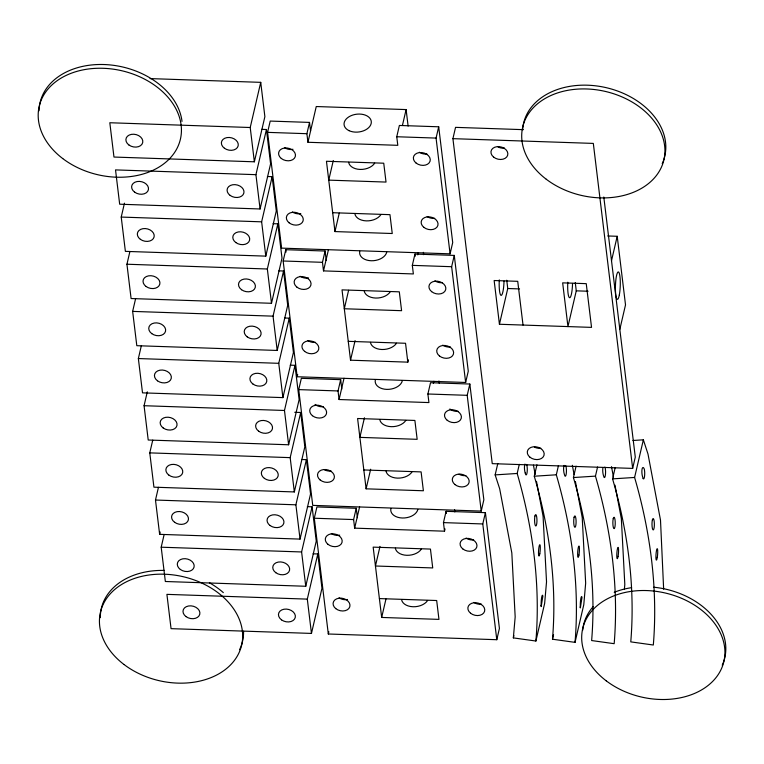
<?xml version="1.0" encoding="UTF-8"?>
<svg xmlns="http://www.w3.org/2000/svg" width="764" height="764" viewBox="0 0 764 764"><rect width="100%" height="100%" fill="white"/><g stroke="black" fill="none" stroke-linecap="round" stroke-linejoin="round"><path stroke-width="1.15" d="M536.49 481.349L543.07 516.101L546.527 581.834L544.646 603.407L535.889 641.034L513.351 637.892L515.175 616.901L511.823 552.964L499.666 488.731L495.148 474.893L497.803 463.49M535.889 641.034C540.606 584.813 532.9 527.494 517.171 473.47L519.3 464.34M575.416 481.521L582.216 517.429L585.663 583.161L583.782 604.735L575.034 642.362L552.496 639.22C557.08 584.527 549.583 528.774 534.284 476.22L536.939 464.818M575.034 642.362C579.742 586.141 572.045 528.822 556.316 474.797L558.436 465.668M624.408 589.025L624.809 584.489L621.352 518.756L614.991 485.159M663.649 589.216L660.497 520.083L647.996 454.045L643.355 439.825L632.917 440.494M267.381 176.513L272.146 176.675L276.291 210.979L265.786 256.131L125.382 251.366L121.228 217.072L124.465 203.176M273.092 223.68L277.848 223.842L282.002 258.137L271.497 303.289L131.093 298.533L126.939 264.229L129.909 251.499M278.803 270.838L283.559 271L287.713 305.304L277.208 350.456L136.804 345.691L132.649 311.397L135.61 298.657M284.514 317.996L289.269 318.158L293.424 352.462L282.909 397.614L142.515 392.849L138.36 358.555L141.321 345.815M290.215 365.163L294.98 365.326L299.135 399.62L288.62 444.772L148.216 440.016L144.071 405.713L147.299 391.827M294.742 412.283L300.691 412.484L304.836 446.787L294.331 491.94L153.927 487.174L149.773 452.88L152.743 440.14M301.637 459.489L306.393 459.651L310.547 493.945L300.042 539.097L159.638 534.342L155.484 500.038L158.454 487.308M250.22 127.512L109.815 122.746L113.97 157.05L254.364 161.806L250.22 127.512L260.725 82.35L150.069 78.596M159.638 534.342L160.173 532.021M307.348 506.647L312.104 506.809L316.258 541.113L305.753 586.265L165.349 581.499L161.194 547.205L164.155 534.466M254.364 161.806L264.879 116.653L260.725 82.35M255.93 174.669L115.526 169.904L119.671 204.208L260.075 208.973L255.93 174.669L266.435 129.517L261.67 129.355M309.525 122.412L306.899 133.7L307.94 142.276L397.796 145.322L396.755 136.746L399.381 125.458L438.698 126.795L452.708 242.551L450.082 253.839L281.601 248.128L267.581 132.363L270.208 121.075L309.525 122.412L310.566 130.988M260.075 208.973L270.59 163.811L266.435 129.517M265.786 256.131L261.632 221.827L272.146 176.675M271.497 303.289L267.343 268.995L277.848 223.842M307.94 142.276L316.258 106.53L406.114 109.577L408.11 126.07M325.092 251.031L322.465 262.319L323.506 270.895L413.362 273.942L412.321 265.366L414.957 254.078L454.265 255.415L468.275 371.17L465.648 382.468L297.167 376.748L283.157 260.992L285.784 249.704L325.092 251.031L326.238 260.486M277.208 350.456L273.054 316.153L283.559 271M282.909 397.614L278.764 363.32L289.269 318.158M333.295 160.526L328.74 180.132L386.021 182.071L383.738 163.209L326.457 161.261L334.966 231.578L392.247 233.517L389.965 214.655L332.684 212.707M288.62 444.772L284.475 410.478L294.98 365.326M297.167 376.748L297.693 374.494M323.506 270.895L328.463 249.599M334.966 231.578L339.254 213.127M340.668 379.66L338.041 390.948L339.073 399.524L428.929 402.571L427.897 393.995L430.524 382.707L469.831 384.034L483.851 499.799L481.224 511.087L312.734 505.376L298.724 389.611L301.35 378.323L340.668 379.66L341.804 389.105M294.331 491.94L290.177 457.636L300.691 412.484M300.042 539.097L295.888 504.803L306.393 459.651M348.604 290.301L344.306 308.752L401.597 310.69L399.305 291.829L342.024 289.881L350.533 360.197L407.823 362.146L408.358 359.834M305.753 586.265L301.599 551.961L312.104 506.809M402.494 125.143L406.114 109.577M339.073 399.524L344.029 378.228M350.533 360.197L355.098 340.601M356.234 508.28L353.608 519.568L354.649 528.144L444.505 531.19L443.464 522.614L446.09 511.326L485.407 512.663L499.417 628.419L496.791 639.707L328.31 633.996L314.291 518.231L316.917 506.943L356.234 508.28L357.38 517.725M307.309 599.119L166.905 594.363L171.06 628.657L311.464 633.423L307.309 599.119L317.814 553.967L313.059 553.804M311.464 633.423L321.969 588.27L317.814 553.967M364.438 417.774L359.873 437.371L417.163 439.319L414.881 420.448L357.59 418.51L366.109 488.826L423.39 490.765L421.107 471.904L363.826 469.956M450.082 253.839L436.072 138.083L438.698 126.795M328.31 633.996L328.835 631.732M417.803 254.87L418.319 252.655M354.649 528.144L359.605 506.847M366.109 488.826L370.664 469.22M603.799 197.026L635.285 457.111L632.659 468.399L492.255 463.643L452.918 138.656L455.545 127.359L523.369 129.66M380.014 546.394L375.449 566L432.73 567.938L430.447 549.077L373.166 547.129L381.675 617.446L438.956 619.384L436.674 600.523L379.393 598.584M465.648 382.468L451.639 266.703L454.265 255.415M433.369 383.499L433.885 381.274M381.675 617.446L385.973 598.995M481.224 511.087L467.205 395.322L469.831 384.034M444.505 531.19L445.03 528.936M575.273 282.565L576.266 290.836L567.948 326.581L562.657 282.852L586.246 283.654L591.537 327.384L499.436 324.261L507.754 288.515L506.752 280.235M496.791 639.707L482.781 523.951L485.407 512.663M513.351 637.892L513.885 635.61M611.515 260.744L617.207 236.286L607.686 235.971M597.582 466.995L595.452 476.125C611.181 530.149 618.888 587.468 614.17 643.689L591.632 640.547C596.216 585.854 588.729 530.101 573.43 477.548L576.085 466.145M619.824 329.351L625.515 304.884L617.207 236.286M552.496 639.22L553.556 634.655M643.355 439.825L634.597 477.452C650.326 531.477 658.024 588.796 653.316 645.017L630.768 641.875C635.361 587.182 627.865 531.429 612.566 478.875L615.221 467.472M495.148 474.893L517.171 473.47M534.284 476.22L556.316 474.797M573.43 477.548L595.452 476.125M612.566 478.875L634.597 477.452M267.581 132.363L306.899 133.7M396.755 136.746L436.072 138.083M452.918 138.656L593.322 143.412L632.659 468.399M121.228 217.072L261.632 221.827M283.157 260.992L322.465 262.319M412.321 265.366L451.639 266.703M126.939 264.229L267.343 268.995M507.754 288.515L519.558 288.916M576.228 290.836L588.06 291.237M132.649 311.397L273.054 316.153M348.25 341.336L405.541 343.275L407.823 362.146M138.36 358.555L278.764 363.32M298.724 389.611L338.041 390.948M427.897 393.995L467.205 395.322M144.071 405.713L284.475 410.478M149.773 452.88L290.177 457.636M155.484 500.038L295.888 504.803M314.291 518.231L353.608 519.568M443.464 522.614L482.781 523.951M161.194 547.205L301.599 551.961M525.231 473.021L525.737 474.587A5.701 1.194 89.6 0 0 526.902 473.489A5.701 1.194 89.6 0 0 527.255 468.074L526.979 465.496A5.711 1.576 85 0 0 526.568 464.445M611.486 466.623L613.463 477.051M572.341 465.295L574.098 474.568M533.425 465.123L535.182 474.396M523.025 325.063L517.725 281.324L494.146 280.531L499.436 324.261M423.39 252.33L423.676 254.689M438.966 380.959L439.252 383.308M454.532 509.578L454.819 511.937M414.957 254.078L415.215 256.226M446.09 511.326L446.348 513.475M285.784 249.704L286.07 252.063M481.454 604.19A8.557 6.303 13.1 0 1 473.881 602.424M473.661 539.871A8.557 6.303 13.1 0 1 466.097 538.114M347.496 599.473A8.557 6.303 13.1 0 1 339.092 597.849M421.384 549.049A13.695 8.958 -6.9 0 1 406.801 555.304A13.695 8.958 -6.9 0 1 395.341 548.17M417.87 509.426A13.695 8.958 -6.9 0 1 402.284 518.002A13.695 8.958 -6.9 0 1 390.91 508.509M427.611 600.494A13.695 8.958 -6.9 0 1 413.028 606.75A13.695 8.958 -6.9 0 1 401.568 599.616M339.713 535.163A8.557 6.303 13.1 0 1 331.309 533.539M465.878 475.561A8.557 6.303 13.1 0 1 459.049 474.253M458.094 411.252A8.557 6.303 13.1 0 1 449.843 408.998M331.089 470.996A8.557 6.303 13.1 0 1 324.261 469.679M405.808 420.429A13.695 8.958 -6.9 0 1 391.235 426.675A13.695 8.958 -6.9 0 1 379.775 419.541M402.303 380.806A13.695 8.958 -6.9 0 1 386.718 389.382A13.695 8.958 -6.9 0 1 375.344 379.889M412.035 471.875A13.695 8.958 -6.9 0 1 397.461 478.13A13.695 8.958 -6.9 0 1 386.001 470.996M323.306 406.677A8.557 6.303 13.1 0 1 315.054 404.423M450.311 346.942A8.557 6.303 13.1 0 1 442.738 345.175M442.528 282.632A8.557 6.303 13.1 0 1 434.955 280.865M315.522 342.368A8.557 6.303 13.1 0 1 307.949 340.61M390.242 291.8A13.695 8.958 -6.9 0 1 375.668 298.055A13.695 8.958 -6.9 0 1 364.199 290.922M386.727 252.187A13.695 8.958 -6.9 0 1 371.151 260.753A13.695 8.958 -6.9 0 1 359.768 251.27M396.468 343.256A13.695 8.958 -6.9 0 1 381.895 349.501A13.695 8.958 -6.9 0 1 370.435 342.368M308.57 277.915A8.557 6.303 13.1 0 1 300.166 276.301M434.735 218.323A8.557 6.303 13.1 0 1 427.171 216.556M426.952 154.003A8.557 6.303 13.1 0 1 419.379 152.246M300.787 213.605A8.557 6.303 13.1 0 1 292.383 211.981M374.675 163.181A13.695 8.958 -6.9 0 1 360.092 169.436A13.695 8.958 -6.9 0 1 348.632 162.302M380.902 214.627A13.695 8.958 -6.9 0 1 366.319 220.882A13.695 8.958 -6.9 0 1 354.859 213.748M292.994 149.295A8.557 6.303 13.1 0 1 284.6 147.672M504.488 148.101A8.557 6.303 13.1 0 1 498.052 146.965M540.826 448.229A8.557 6.303 13.1 0 1 534.38 447.083M504.02 281.104A13.695 2.397 -88.1 0 1 501.05 295.372A13.695 2.397 -88.1 0 1 499.284 279.901M572.542 283.434A13.695 2.397 -88.1 0 1 569.562 297.702A13.695 2.397 -88.1 0 1 567.795 282.222M602.968 467.568A5.711 1.576 85 0 0 603.512 475.676L604.018 477.242A5.701 1.194 89.6 0 0 605.183 476.144A5.701 1.194 89.6 0 0 605.537 470.729L605.26 468.151A5.711 1.576 85 0 0 604.849 467.1M564.109 465.41A5.711 1.576 85 0 0 564.376 474.348L564.882 475.915A5.701 1.194 89.6 0 0 566.048 474.816A5.701 1.194 89.6 0 0 566.401 469.402L566.124 466.823A5.711 1.576 85 0 0 565.713 465.773M525.231 473.021A5.711 1.576 85 0 1 524.964 464.082M39.069 110.761A72.484 53.356 13.1 0 1 107.925 64.739A72.484 53.356 13.1 0 1 182.013 121.4M243.544 631.198A72.484 53.356 13.1 0 1 241.061 646.191M240.717 647.089A72.484 53.356 13.1 0 1 239.552 649.715M100.304 617.637A72.484 53.356 13.1 0 1 164.327 570.421M209.393 582.76A72.484 53.356 13.1 0 1 223.336 592.616M653.726 587.21A72.484 53.356 13.1 0 1 722.219 665.205M582.722 630.157A72.484 53.356 13.1 0 1 593.141 606.683M614.218 592.301A72.484 53.356 13.1 0 1 631.608 587.669M522.662 129.508A72.484 53.356 13.1 0 1 604.821 87.354A72.484 53.356 13.1 0 1 663.649 160.048M663.324 160.946A72.484 53.356 13.1 0 1 662.226 163.601M541.122 605.671L541.189 606.587L542.841 596.206A5.711 0.802 -85.8 0 0 541.829 596.665A5.711 0.802 -85.8 0 0 541.151 603.484L541.122 605.671M580.268 606.998L580.325 607.915L581.987 597.534A5.711 0.802 -85.8 0 0 580.974 597.992A5.711 0.802 -85.8 0 0 580.296 604.811L580.268 606.998M643.164 478.57L642.658 477.003A5.711 1.576 85 0 1 642.113 468.895A5.711 1.576 85 0 1 644.405 469.478L644.682 472.056A5.701 1.194 89.6 0 1 644.329 477.471A5.701 1.194 89.6 0 1 643.164 478.579M470.567 613.215A8.557 6.303 13.1 0 0 484.567 611.381A8.557 6.303 13.1 0 0 473.795 602.777A8.557 6.303 13.1 0 0 470.567 613.215M462.783 548.905A8.557 6.303 13.1 0 0 476.774 547.072A8.557 6.303 13.1 0 0 466.011 538.467A8.557 6.303 13.1 0 0 462.783 548.905M335.788 608.641A8.557 6.303 13.1 0 0 349.778 606.817A8.557 6.303 13.1 0 0 339.006 598.202A8.557 6.303 13.1 0 0 335.788 608.641M327.995 544.331A8.557 6.303 13.1 0 0 341.986 542.497A8.557 6.303 13.1 0 0 331.223 533.893A8.557 6.303 13.1 0 0 327.995 544.331M455 484.596A8.557 6.303 13.1 0 0 468.991 482.762A8.557 6.303 13.1 0 0 458.228 474.157A8.557 6.303 13.1 0 0 455 484.596M447.217 420.286A8.557 6.303 13.1 0 0 461.208 418.452A8.557 6.303 13.1 0 0 450.445 409.838A8.557 6.303 13.1 0 0 447.217 420.286M320.212 480.021A8.557 6.303 13.1 0 0 334.202 478.188A8.557 6.303 13.1 0 0 323.439 469.583A8.557 6.303 13.1 0 0 320.212 480.021M312.428 415.712A8.557 6.303 13.1 0 0 326.419 413.878A8.557 6.303 13.1 0 0 315.656 405.273A8.557 6.303 13.1 0 0 312.428 415.712M439.434 355.967A8.557 6.303 13.1 0 0 453.424 354.143A8.557 6.303 13.1 0 0 442.662 345.529A8.557 6.303 13.1 0 0 439.434 355.967M431.641 291.657A8.557 6.303 13.1 0 0 445.641 289.823A8.557 6.303 13.1 0 0 434.869 281.219A8.557 6.303 13.1 0 0 431.641 291.657M304.645 351.402A8.557 6.303 13.1 0 0 318.636 349.568A8.557 6.303 13.1 0 0 307.873 340.954A8.557 6.303 13.1 0 0 304.645 351.402M296.862 287.092A8.557 6.303 13.1 0 0 310.852 285.258A8.557 6.303 13.1 0 0 300.08 276.644A8.557 6.303 13.1 0 0 296.862 287.092M423.858 227.347A8.557 6.303 13.1 0 0 437.848 225.514A8.557 6.303 13.1 0 0 427.086 216.909A8.557 6.303 13.1 0 0 423.858 227.347M416.074 163.038A8.557 6.303 13.1 0 0 430.065 161.204A8.557 6.303 13.1 0 0 419.302 152.599A8.557 6.303 13.1 0 0 416.074 163.038M289.069 222.773A8.557 6.303 13.1 0 0 303.069 220.949A8.557 6.303 13.1 0 0 292.297 212.335A8.557 6.303 13.1 0 0 289.069 222.773M349.119 130.692A13.695 8.958 -6.9 0 0 371.161 123.558A13.695 8.958 -6.9 0 0 352.758 115.049A13.695 8.958 -6.9 0 0 349.119 130.692M281.286 158.463A8.557 6.303 13.1 0 0 295.276 156.63A8.557 6.303 13.1 0 0 284.514 148.025A8.557 6.303 13.1 0 0 281.286 158.463M224.425 148.245A8.557 6.303 13.1 0 0 238.167 145.838A8.557 6.303 13.1 0 0 226.898 137.606A8.557 6.303 13.1 0 0 224.425 148.245M128.944 145.007A8.557 6.303 13.1 0 0 142.696 142.601A8.557 6.303 13.1 0 0 131.418 134.368A8.557 6.303 13.1 0 0 128.944 145.007M230.126 195.403A8.557 6.303 13.1 0 0 243.878 192.996A8.557 6.303 13.1 0 0 232.609 184.773A8.557 6.303 13.1 0 0 230.126 195.403M134.655 192.165A8.557 6.303 13.1 0 0 148.397 189.758A8.557 6.303 13.1 0 0 137.128 181.536A8.557 6.303 13.1 0 0 134.655 192.165M235.837 242.56A8.557 6.303 13.1 0 0 249.589 240.163A8.557 6.303 13.1 0 0 238.311 231.931A8.557 6.303 13.1 0 0 235.837 242.56M140.366 239.323A8.557 6.303 13.1 0 0 154.108 236.926A8.557 6.303 13.1 0 0 142.839 228.694A8.557 6.303 13.1 0 0 140.366 239.323M241.548 289.728A8.557 6.303 13.1 0 0 255.291 287.321A8.557 6.303 13.1 0 0 244.022 279.099A8.557 6.303 13.1 0 0 241.548 289.728M146.077 286.49A8.557 6.303 13.1 0 0 159.819 284.084A8.557 6.303 13.1 0 0 148.55 275.852A8.557 6.303 13.1 0 0 146.077 286.49M247.259 336.886A8.557 6.303 13.1 0 0 261.002 334.479A8.557 6.303 13.1 0 0 249.732 326.257A8.557 6.303 13.1 0 0 247.259 336.886M151.788 333.648A8.557 6.303 13.1 0 0 165.53 331.242A8.557 6.303 13.1 0 0 154.261 323.019A8.557 6.303 13.1 0 0 151.788 333.648M252.97 384.053A8.557 6.303 13.1 0 0 266.712 381.647A8.557 6.303 13.1 0 0 255.443 373.415A8.557 6.303 13.1 0 0 252.97 384.053M157.489 380.816A8.557 6.303 13.1 0 0 171.241 378.409A8.557 6.303 13.1 0 0 159.963 370.177A8.557 6.303 13.1 0 0 157.489 380.816M258.671 431.211A8.557 6.303 13.1 0 0 272.423 428.805A8.557 6.303 13.1 0 0 261.154 420.582A8.557 6.303 13.1 0 0 258.671 431.211M163.2 427.974A8.557 6.303 13.1 0 0 176.942 425.567A8.557 6.303 13.1 0 0 165.673 417.345A8.557 6.303 13.1 0 0 163.2 427.974M264.382 478.369A8.557 6.303 13.1 0 0 278.134 475.972A8.557 6.303 13.1 0 0 266.856 467.74A8.557 6.303 13.1 0 0 264.382 478.369M168.911 475.132A8.557 6.303 13.1 0 0 182.653 472.725A8.557 6.303 13.1 0 0 171.384 464.502A8.557 6.303 13.1 0 0 168.911 475.132M270.093 525.536A8.557 6.303 13.1 0 0 283.836 523.13A8.557 6.303 13.1 0 0 272.567 514.907A8.557 6.303 13.1 0 0 270.093 525.536M174.622 522.299A8.557 6.303 13.1 0 0 188.364 519.892A8.557 6.303 13.1 0 0 177.095 511.66A8.557 6.303 13.1 0 0 174.622 522.299M275.804 572.694A8.557 6.303 13.1 0 0 289.546 570.288A8.557 6.303 13.1 0 0 278.277 562.065A8.557 6.303 13.1 0 0 275.804 572.694M180.333 569.457A8.557 6.303 13.1 0 0 194.075 567.05A8.557 6.303 13.1 0 0 182.806 558.828A8.557 6.303 13.1 0 0 180.333 569.457M281.515 619.862A8.557 6.303 13.1 0 0 295.257 617.455A8.557 6.303 13.1 0 0 283.988 609.223A8.557 6.303 13.1 0 0 281.515 619.862M186.034 616.615A8.557 6.303 13.1 0 0 199.786 614.218A8.557 6.303 13.1 0 0 188.507 605.986A8.557 6.303 13.1 0 0 186.034 616.615M619.327 294.894A13.695 2.397 -88.1 0 0 618.821 272.28A13.695 2.397 -88.1 0 0 615.431 289.747A13.695 2.397 -88.1 0 0 619.327 294.894M529.958 457.216A8.557 6.303 13.1 0 0 543.978 455.449A8.557 6.303 13.1 0 0 533.272 446.797A8.557 6.303 13.1 0 0 529.958 457.216M493.62 157.097A8.557 6.303 13.1 0 0 507.64 155.331A8.557 6.303 13.1 0 0 496.944 146.678A8.557 6.303 13.1 0 0 493.62 157.097M652.37 519.978A5.701 1.194 89.7 0 0 652.838 529.662A5.701 1.194 89.7 0 0 654.347 523.149A5.701 1.194 89.7 0 0 652.37 519.978M657.307 557.281A5.701 0.802 -85.8 0 0 657.241 548.676A5.701 0.802 -85.8 0 0 655.913 557.128A5.701 0.802 -85.8 0 0 657.307 557.281M613.234 518.651A5.701 1.194 89.6 0 0 613.693 528.335A5.701 1.194 89.6 0 0 615.211 521.822A5.701 1.194 89.6 0 0 613.234 518.651M618.076 556.412A5.701 0.802 -85.8 0 0 618.181 547.387A5.701 0.802 -85.8 0 0 616.777 555.294A5.701 0.802 -85.8 0 0 618.076 556.412M574.089 517.323A5.701 1.194 89.6 0 0 574.557 527.007A5.701 1.194 89.6 0 0 576.066 520.494A5.701 1.194 89.6 0 0 574.089 517.323M578.94 555.094A5.701 0.802 -85.8 0 0 579.036 546.059A5.701 0.802 -85.8 0 0 577.641 553.967A5.701 0.802 -85.8 0 0 578.94 555.094M534.953 515.996A5.701 1.194 89.6 0 0 535.411 525.68A5.701 1.194 89.6 0 0 536.93 519.167A5.701 1.194 89.6 0 0 534.953 515.996M539.795 553.766A5.701 0.802 -85.8 0 0 539.9 544.732A5.701 0.802 -85.8 0 0 538.496 552.639A5.701 0.802 -85.8 0 0 539.795 553.766M62.743 158.568A72.484 53.356 13.1 0 0 180.103 140.404A72.484 53.356 13.1 0 0 86.59 69.257A72.484 53.356 13.1 0 0 62.743 158.568M123.988 664.489A72.484 53.356 13.1 0 0 241.348 646.325A72.484 53.356 13.1 0 0 147.834 575.177A72.484 53.356 13.1 0 0 123.988 664.489M606.244 680.839A72.484 53.356 13.1 0 0 723.604 662.674A72.484 53.356 13.1 0 0 630.09 591.527A72.484 53.356 13.1 0 0 606.244 680.839M546.25 179.234A72.484 53.356 13.1 0 0 663.61 161.07A72.484 53.356 13.1 0 0 570.097 89.932A72.484 53.356 13.1 0 0 546.25 179.234"/></g></svg>
